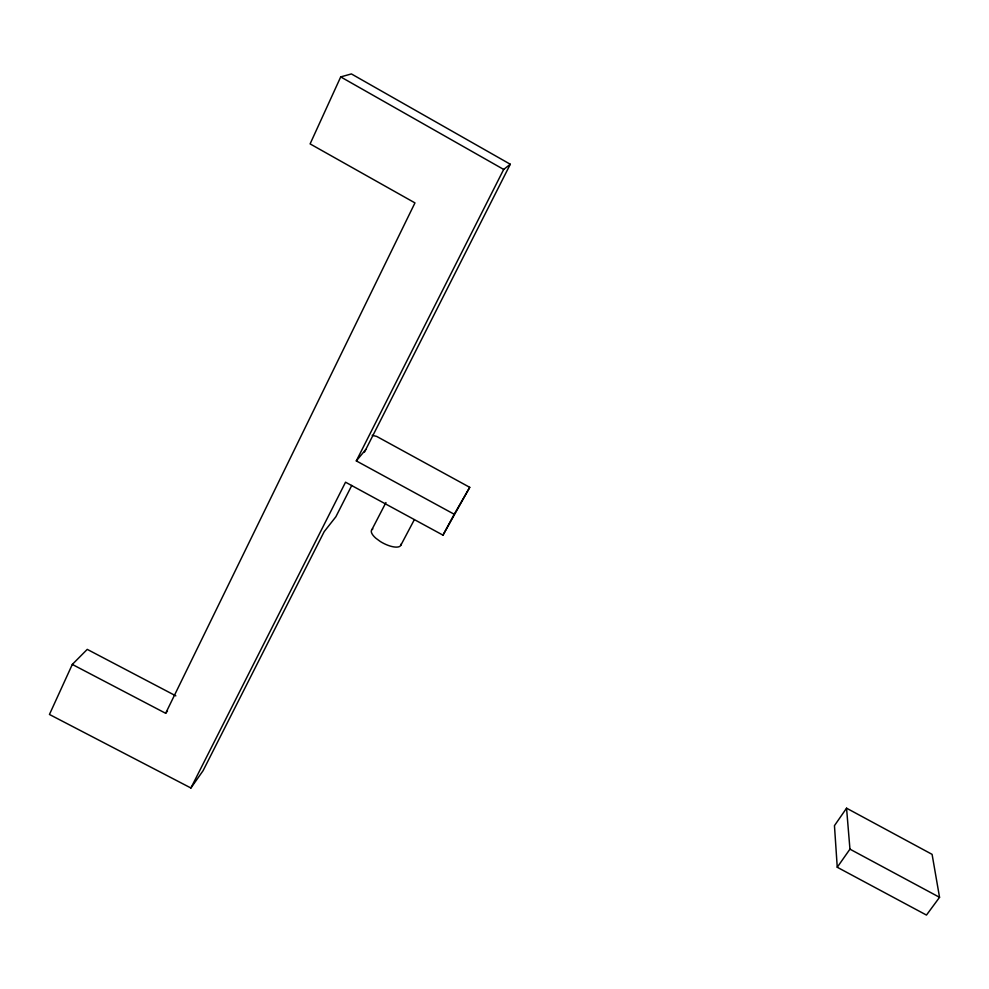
<?xml version="1.0" encoding="UTF-8"?>
<svg xmlns="http://www.w3.org/2000/svg" width="989" height="989" viewBox="0 0 989 989"><rect width="100%" height="100%" fill="white"/><g stroke="black" fill="none" stroke-linecap="round" stroke-linejoin="round"><path stroke-width="1.48" d="M175.832 695.86L87.255 649.377L72.308 664.423L49.45 714.466L190.914 787.998L203.079 770.691L324.169 531.674L335.877 516.753L351.787 485.414M364.496 452.072L510.299 164.248L351.392 73.928L340.711 76.907L310.101 143.9L414.96 202.893L165.657 713.292L72.308 664.423M190.914 787.998L345.544 482.199L442.985 535.148L469.738 487.33L376.673 436.409L372.185 435.308M469.738 487.33L454.223 514.255L356.312 460.899L503.685 169.44L510.299 164.248M371.864 529.696L385.933 502.56M400.829 545.236L414.379 519.608M442.985 535.148L454.223 514.255M846.559 808.186L834.456 825.654L837.25 867.254L926.47 915.072L939.55 897.32L932.095 854.36L846.559 808.186L849.947 849.155L837.25 867.254M165.657 713.292L167.5 711.004M356.312 460.899L365.819 449.463M849.947 849.155L939.55 897.32M340.711 76.907L503.685 169.44M401.052 544.111A16.467 6.181 27.5 0 1 380.32 541.515L375.845 538.226A16.467 6.181 27.5 0 1 372.816 528.967"/></g></svg>
